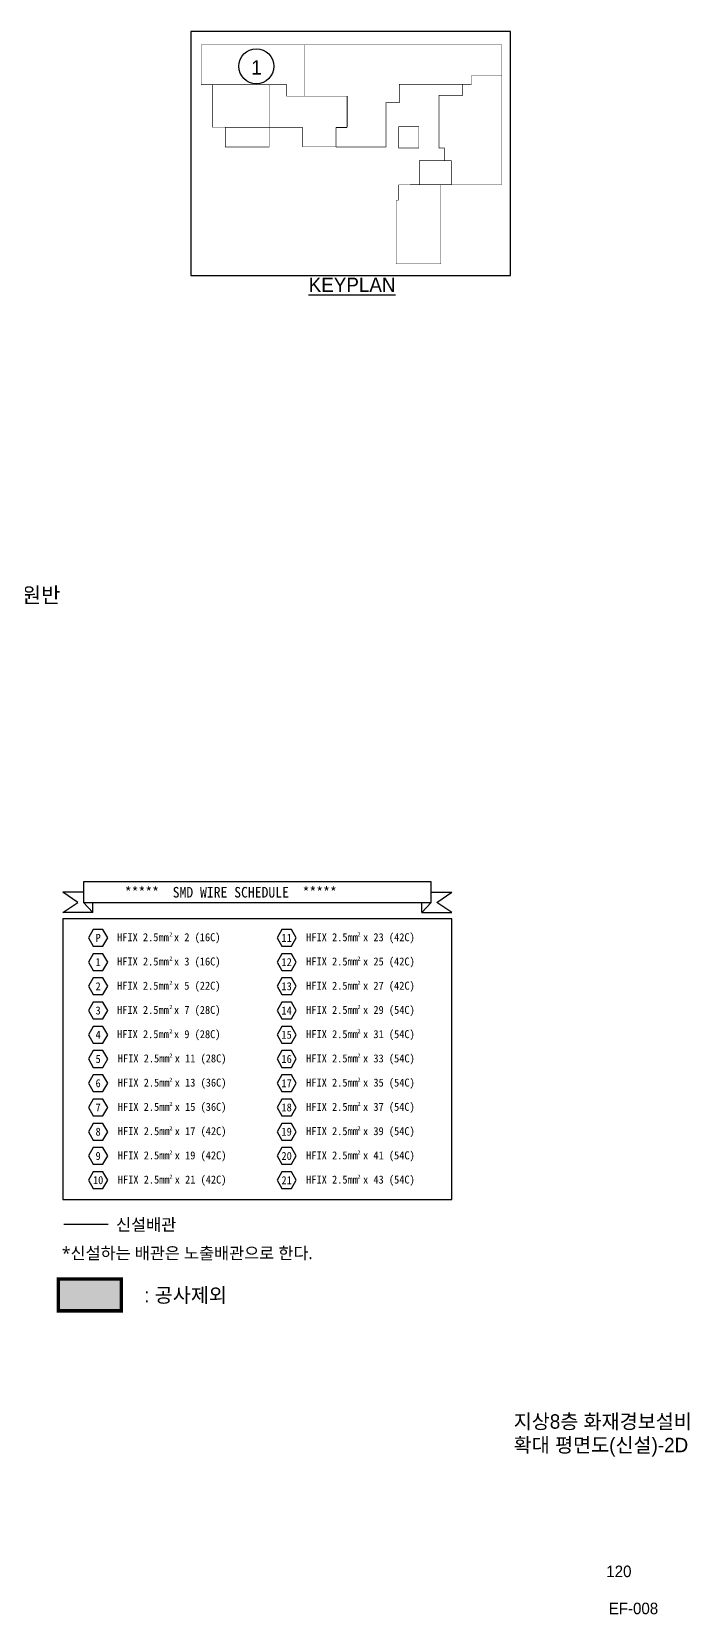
# Model space of a CAD drawing. Header units: millimetres. Extents: x 6878 to 47260, y 1455 to 34440.
# Drawn here: x 33548 to 47260, y 1455 to 34440 of the extents above; entities that cross this region are included whole.
import ezdxf
from ezdxf.enums import TextEntityAlignment as Align

# ---------------------------------------------------------------- set-up
doc = ezdxf.new("R2010")
doc.units = ezdxf.units.MM
doc.header["$LTSCALE"] = 120
doc.linetypes.add('HIDDEN', pattern=[9.525, 6.35, -3.175])
doc.linetypes.add('HIDDENX2', pattern=[0.75, 0.5, -0.25])
for name, color, linetype in [('1구역', 41, 'Continuous'), ('7', 7, 'Continuous'), ('fire', 2, 'Continuous'), ('fire-l', 4, 'Continuous'), ('FORM', 7, 'Continuous'), ('smd-f', 2, 'Continuous'), ('공사제외', 5, 'Continuous')]:
    doc.layers.add(name, color=color, linetype=linetype)
doc.styles.add('GHD', font='')
doc.styles.add('SUKWOO', font='malgun.ttf')
doc.styles.add('TEST', font='')
doc.styles.add('TT', font='')
doc.styles.add('돋움', font='')
doc.styles.add('울릉도M', font='HYWULM.TTF')
doc.styles.get('GHD').set_extended_font_data('Dotum')
doc.styles.get('TEST').set_extended_font_data('Dotum')
doc.styles.get('TT').set_extended_font_data('Dotum')
doc.styles.get('돋움').set_extended_font_data('DotumChe')

msp = doc.modelspace()

# ---------------------------------------------------------------- hatches: boundary and pattern name
at = {"layer": '공사제외'}
h = msp.add_hatch(color=253, dxfattribs=at)
h.dxf.hatch_style = 1
h.paths.add_polyline_path([(34102, 8445), (35420, 8445), (35420, 7781), (34102, 7781)])

# ---------------------------------------------------------------- linework, layer by layer
at = {"layer": '1구역', "color": 1, "linetype": 'HIDDENX2', "ltscale": 7, "const_width": 10.5, "elevation": 0}
msp.add_lwpolyline([(37083, 34129), (37083, 33527), (37083, 33334), (38863, 33334), (38863, 33096), (39243, 33096), (39243, 34165), (37083, 34165)], close=True, dxfattribs=at)
at = {"layer": '1구역', "color": 4, "linetype": 'HIDDENX2', "ltscale": 7, "const_width": 10.5, "elevation": 0}
msp.add_lwpolyline([(40937, 32961), (41212, 32961), (41212, 33343), (42717, 33343), (42717, 33526), (43350, 33526), (43350, 34165), (39243, 34165), (39243, 33096), (40129, 33096), (40129, 32451), (39898, 32451), (39898, 32036), (40937, 32036), (40937, 32961)], dxfattribs=at)
at = {"layer": '1구역', "color": 2, "linetype": 'HIDDENX2', "ltscale": 7, "const_width": 10.5, "elevation": 0}
msp.add_lwpolyline([(37314, 33334), (37314, 32448), (38498, 32448), (38498, 33334)], close=True, dxfattribs=at)
at = {"layer": '1구역', "color": 3, "linetype": 'HIDDENX2', "ltscale": 7, "const_width": 10.5, "elevation": 0}
for points in [[(38498, 33334), (38863, 33334), (38863, 33096), (40120, 33096), (40120, 32439), (39890, 32439), (39890, 32041), (39199, 32041), (39199, 32439), (38498, 32439)], [(37586, 32446), (38499, 32446), (38499, 32036), (37586, 32036)]]:
    msp.add_lwpolyline(points, close=True, dxfattribs=at)
at = {"layer": '1구역', "color": 5, "linetype": 'HIDDENX2', "ltscale": 7, "const_width": 10.5, "elevation": 0}
for points in [[(42717, 33343), (42717, 33526), (43350, 33526), (43350, 31255), (42297, 31255), (42297, 31753), (42150, 31753), (42150, 32015), (42040, 32015), (42040, 33112), (42533, 33112), (42533, 33343)], [(41630, 31255), (42297, 31250), (42297, 31753), (41630, 31753), (41630, 31249)]]:
    msp.add_lwpolyline(points, close=True, dxfattribs=at)
at = {"layer": '1구역', "color": 4, "linetype": 'HIDDENX2', "ltscale": 7, "const_width": 10.5, "elevation": 0}
msp.add_lwpolyline([(41200, 32459), (41619, 32459), (41619, 32015), (41200, 32015)], close=True, dxfattribs=at)
at = {"layer": '1구역', "color": 3, "linetype": 'HIDDENX2', "ltscale": 7, "const_width": 10.5, "elevation": 0}
msp.add_lwpolyline([(41200, 30928), (41200, 31249), (42077, 31250), (42077, 29600), (41146, 29600), (41146, 30928), (41200, 30928)], dxfattribs=at)
at = {"layer": 'fire', "color": 2, "linetype": 'Continuous'}
for p, q in [((34626, 16507, 0), (34200, 16507, 0)), ((34510, 16293, 0), (34200, 16507, 0)), ((41880, 16507, 0), (42305, 16507, 0)), ((41996, 16293, 0), (42305, 16507, 0)), ((34200, 16079, 0), (34510, 16293, 0)), ((34626, 16293, 0), (34824, 16079, 0)), ((34824, 16079, 0), (34824, 16293, 0)), ((41682, 16079, 0), (41682, 16293, 0)), ((41682, 16079, 0), (41880, 16293, 0)), ((42305, 16079, 0), (41996, 16293, 0)), ((34824, 16079, 0), (34200, 16079, 0)), ((41682, 16079, 0), (42305, 16079, 0))]:
    msp.add_line(p, q, dxfattribs=at)
at = {"layer": 'fire', "color": 2, "linetype": 'Continuous', "elevation": 0}
msp.add_lwpolyline([(41880, 16293), (41880, 16721), (34626, 16721), (34626, 16293)], close=True, dxfattribs=at)
at = {"layer": 'fire', "color": 3, "elevation": 0}
msp.add_lwpolyline([(34200, 10098), (42305, 10098), (42305, 15949), (34200, 15949)], close=True, dxfattribs=at)
at = {"layer": 'fire-l', "color": 6, "ltscale": 2}
msp.add_line((34222, 9584, 0), (35144, 9584, 0), dxfattribs=at)
at = {"layer": 'fire-l', "color": 2, "elevation": 0}
for points in [[(35135, 15554), (35034, 15729), (34833, 15729), (34732, 15554), (34833, 15380), (35034, 15380)], [(39065, 15554), (38965, 15729), (38763, 15729), (38663, 15554), (38763, 15380), (38965, 15380)], [(35135, 15049), (35034, 15223), (34833, 15223), (34732, 15049), (34833, 14875), (35034, 14875)], [(39065, 15049), (38965, 15223), (38763, 15223), (38663, 15049), (38763, 14875), (38965, 14875)], [(35135, 14544), (35034, 14718), (34833, 14718), (34732, 14544), (34833, 14370), (35034, 14370)], [(39065, 14544), (38965, 14718), (38763, 14718), (38663, 14544), (38763, 14370), (38965, 14370)], [(35135, 14039), (35034, 14213), (34833, 14213), (34732, 14039), (34833, 13864), (35034, 13864)], [(39065, 14039), (38965, 14213), (38763, 14213), (38663, 14039), (38763, 13864), (38965, 13864)], [(35135, 13534), (35034, 13708), (34833, 13708), (34732, 13534), (34833, 13359), (35034, 13359)], [(39065, 13534), (38965, 13708), (38763, 13708), (38663, 13534), (38763, 13359), (38965, 13359)], [(35135, 13029), (35034, 13203), (34833, 13203), (34732, 13029), (34833, 12854), (35034, 12854)], [(39065, 13029), (38965, 13203), (38763, 13203), (38663, 13029), (38763, 12854), (38965, 12854)], [(35135, 12524), (35034, 12698), (34833, 12698), (34732, 12524), (34833, 12349), (35034, 12349)], [(39065, 12524), (38965, 12698), (38763, 12698), (38663, 12524), (38763, 12349), (38965, 12349)], [(35135, 12019), (35034, 12193), (34833, 12193), (34732, 12019), (34833, 11844), (35034, 11844)], [(39065, 12019), (38965, 12193), (38763, 12193), (38663, 12019), (38763, 11844), (38965, 11844)], [(35135, 11513), (35034, 11688), (34833, 11688), (34732, 11513), (34833, 11339), (35034, 11339)], [(39065, 11513), (38965, 11688), (38763, 11688), (38663, 11513), (38763, 11339), (38965, 11339)], [(35135, 11008), (35034, 11183), (34833, 11183), (34732, 11008), (34833, 10834), (35034, 10834)], [(39065, 11008), (38965, 11183), (38763, 11183), (38663, 11008), (38763, 10834), (38965, 10834)], [(35135, 10503), (35034, 10678), (34833, 10678), (34732, 10503), (34833, 10329), (35034, 10329)], [(39065, 10503), (38965, 10678), (38763, 10678), (38663, 10503), (38763, 10329), (38965, 10329)]]:
    msp.add_lwpolyline(points, close=True, dxfattribs=at)
at = {"layer": 'FORM', "color": 4, "elevation": 0}
msp.add_lwpolyline([(36870, 29355), (43530, 29355), (43530, 34440), (36870, 34440)], close=True, dxfattribs=at)
at = {"layer": 'FORM', "color": 4}
msp.add_circle((38233, 33720, 0), 365, dxfattribs=at)
at = {"layer": '공사제외', "color": 5, "linetype": 'HIDDEN', "ltscale": 2, "const_width": 70.6, "elevation": 0}
msp.add_lwpolyline([(34102, 8445), (35420, 8445), (35420, 7781), (34102, 7781)], close=True, dxfattribs=at)

# ---------------------------------------------------------------- texts
at = {"layer": '7', "style": '울릉도M'}
for s, height, p in [('지상8층 화재경보설비', 300, (43597, 5324, 0)), ('확대 평면도(신설)-2D', 300, (43597, 4834, 0)), ('120', 240, (45529, 2231, 0)), ('EF-008', 240, (45580, 1458, 0))]:
    msp.add_text(s, height=height, dxfattribs=at).set_placement(p)
at = {"layer": 'fire', "color": 3, "linetype": 'Continuous', "style": '돋움'}
msp.add_text('*****  SMD WIRE SCHEDULE  *****', height=220.59, dxfattribs=at).set_placement((35490, 16394, 0))
at = {"layer": 'fire', "style": '돋움'}
for s, height, p in [('P', 167, (34934, 15554, 0)), ('HFIX 2.5mm x 2 (16C)', 166.76, (36407, 15554, 0)), ('2', 83.4, (36452, 15628, 0)), ('11', 166.8, (38864, 15554, 0)), ('HFIX 2.5mm x 23 (42C)', 166.76, (40403, 15554, 0)), ('2', 83.4, (40373, 15628, 0)), ('1', 167, (34934, 15049, 0)), ('HFIX 2.5mm x 3 (16C)', 166.76, (36407, 15049, 0)), ('2', 83.4, (36452, 15123, 0)), ('12', 166.8, (38864, 15049, 0)), ('HFIX 2.5mm x 25 (42C)', 166.76, (40403, 15049, 0)), ('2', 83.4, (40373, 15123, 0)), ('2', 167, (34934, 14544, 0)), ('HFIX 2.5mm x 5 (22C)', 166.76, (36407, 14544, 0)), ('2', 83.4, (36452, 14618, 0)), ('13', 166.8, (38864, 14544, 0)), ('HFIX 2.5mm x 27 (42C)', 166.76, (40403, 14544, 0)), ('2', 83.4, (40373, 14618, 0)), ('3', 167, (34934, 14039, 0)), ('HFIX 2.5mm x 7 (28C)', 166.76, (36407, 14039, 0)), ('2', 83.4, (36452, 14113, 0)), ('14', 166.8, (38864, 14039, 0)), ('HFIX 2.5mm x 29 (54C)', 166.76, (40403, 14039, 0)), ('2', 83.4, (40373, 14113, 0)), ('4', 167, (34934, 13534, 0)), ('HFIX 2.5mm x 9 (28C)', 166.76, (36407, 13534, 0)), ('2', 83.4, (36452, 13608, 0)), ('15', 166.8, (38864, 13534, 0)), ('HFIX 2.5mm x 31 (54C)', 166.76, (40403, 13534, 0)), ('2', 83.4, (40373, 13608, 0)), ('5', 167, (34934, 13029, 0)), ('HFIX 2.5mm x 11 (28C)', 166.76, (36477, 13029, 0)), ('2', 83.4, (36452, 13103, 0)), ('16', 166.8, (38864, 13029, 0)), ('HFIX 2.5mm x 33 (54C)', 166.76, (40403, 13029, 0)), ('2', 83.4, (40373, 13103, 0)), ('6', 167, (34934, 12524, 0)), ('HFIX 2.5mm x 13 (36C)', 166.76, (36477, 12524, 0)), ('2', 83.4, (36452, 12598, 0)), ('17', 166.8, (38864, 12524, 0)), ('HFIX 2.5mm x 35 (54C)', 166.76, (40403, 12524, 0)), ('2', 83.4, (40373, 12598, 0)), ('7', 167, (34934, 12019, 0)), ('HFIX 2.5mm x 15 (36C)', 166.76, (36477, 12019, 0)), ('2', 83.4, (36452, 12093, 0)), ('18', 166.8, (38864, 12019, 0)), ('HFIX 2.5mm x 37 (54C)', 166.76, (40403, 12019, 0)), ('2', 83.4, (40373, 12093, 0)), ('8', 167, (34934, 11513, 0)), ('HFIX 2.5mm x 17 (42C)', 166.76, (36477, 11513, 0)), ('2', 83.4, (36452, 11587, 0)), ('19', 166.8, (38864, 11513, 0)), ('HFIX 2.5mm x 39 (54C)', 166.76, (40403, 11513, 0)), ('2', 83.4, (40373, 11587, 0)), ('9', 167, (34934, 11008, 0)), ('HFIX 2.5mm x 19 (42C)', 166.76, (36477, 11008, 0)), ('2', 83.4, (36452, 11082, 0)), ('20', 166.8, (38864, 11008, 0)), ('HFIX 2.5mm x 41 (54C)', 166.76, (40403, 11008, 0)), ('2', 83.4, (40373, 11082, 0)), ('10', 166.8, (34934, 10503, 0)), ('HFIX 2.5mm x 21 (42C)', 166.76, (36477, 10503, 0)), ('2', 83.4, (36452, 10577, 0)), ('21', 166.8, (38864, 10503, 0)), ('HFIX 2.5mm x 43 (54C)', 166.76, (40403, 10503, 0)), ('2', 83.4, (40373, 10577, 0))]:
    msp.add_text(s, height=height, dxfattribs=at).set_placement(p, align=Align.MIDDLE)
at = {"layer": 'fire', "style": 'SUKWOO'}
for s, p in [('신설배관', (35307, 9452, 0)), ('*신설하는 배관은 노출배관으로 한다.', (34179, 8858, 0))]:
    msp.add_text(s, height=250, dxfattribs=at).set_placement(p)
at = {"layer": 'FORM', "color": 4, "style": 'GHD'}
msp.add_text('1', height=300, dxfattribs=at).set_placement((38237, 33695, 0), align=Align.MIDDLE)
msp.add_text('%%uKEYPLAN', height=300, dxfattribs=at).set_placement((39323, 29014, 0))
at = {"layer": 'smd-f', "style": 'TT'}
msp.add_text('TO:댐퍼전원반', height=320, dxfattribs=at).set_placement((32794, 22702, 0), align=Align.MIDDLE)
at = {"layer": '공사제외', "color": 3, "style": 'TEST'}
msp.add_text(': 공사제외', height=300, dxfattribs=at).set_placement((36758, 8110, 0), align=Align.MIDDLE)

doc.saveas('drawing.dxf')
